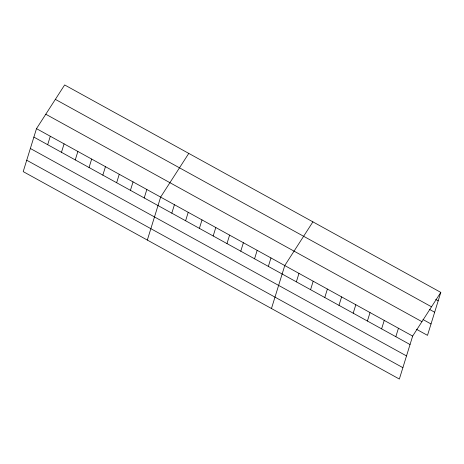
<?xml version="1.0" encoding="UTF-8"?>
<svg xmlns="http://www.w3.org/2000/svg" width="464" height="464" viewBox="0 0 464 464"><rect width="100%" height="100%" fill="white"/><g stroke="black" fill="none" stroke-linecap="round" stroke-linejoin="round"><path stroke-width="0.7" d="M36.499 128.644L23.2 171.61L399.353 379.053L412.658 336.081L440.8 292.39L64.647 84.947L36.499 128.644L412.658 336.081M47.676 144.704L50.292 136.248M61.468 152.308L64.084 143.852M75.261 159.918L77.877 151.461M89.053 167.521L91.669 159.065M102.846 175.125L105.461 166.675M116.638 182.735L119.254 174.278M130.43 190.339L133.046 181.882M144.223 197.948L146.839 189.492M147.332 240.068L160.631 197.096L188.778 153.404M171.808 213.162L174.423 204.705M185.6 220.765L188.216 212.309M199.392 228.369L202.008 219.913M213.185 235.979L215.801 227.522M226.977 243.583L229.593 235.126M240.77 251.192L243.385 242.736M254.562 258.796L257.178 250.34M268.354 266.4L270.97 257.943M271.463 308.525L284.763 265.553L312.91 221.856M296.357 281.845L298.973 273.389M310.567 289.681L313.183 281.225M324.777 297.517L327.393 289.06M338.987 305.353L341.608 296.896M353.197 313.188L355.818 304.738M367.407 321.03L370.028 312.574M381.617 328.866L384.238 320.409M395.827 336.702L398.448 328.245M440.8 292.39L427.501 335.356L416.376 329.225M435.713 299.477L438.184 300.84M55.355 99.366L431.514 306.808M429.716 309.505L434.658 312.231M422.994 319.539L431.027 323.971M45.791 114.225L421.944 321.662M33.884 137.095L410.037 344.537M30.357 148.486L406.516 355.929M26.726 160.225L402.88 367.662"/></g></svg>
